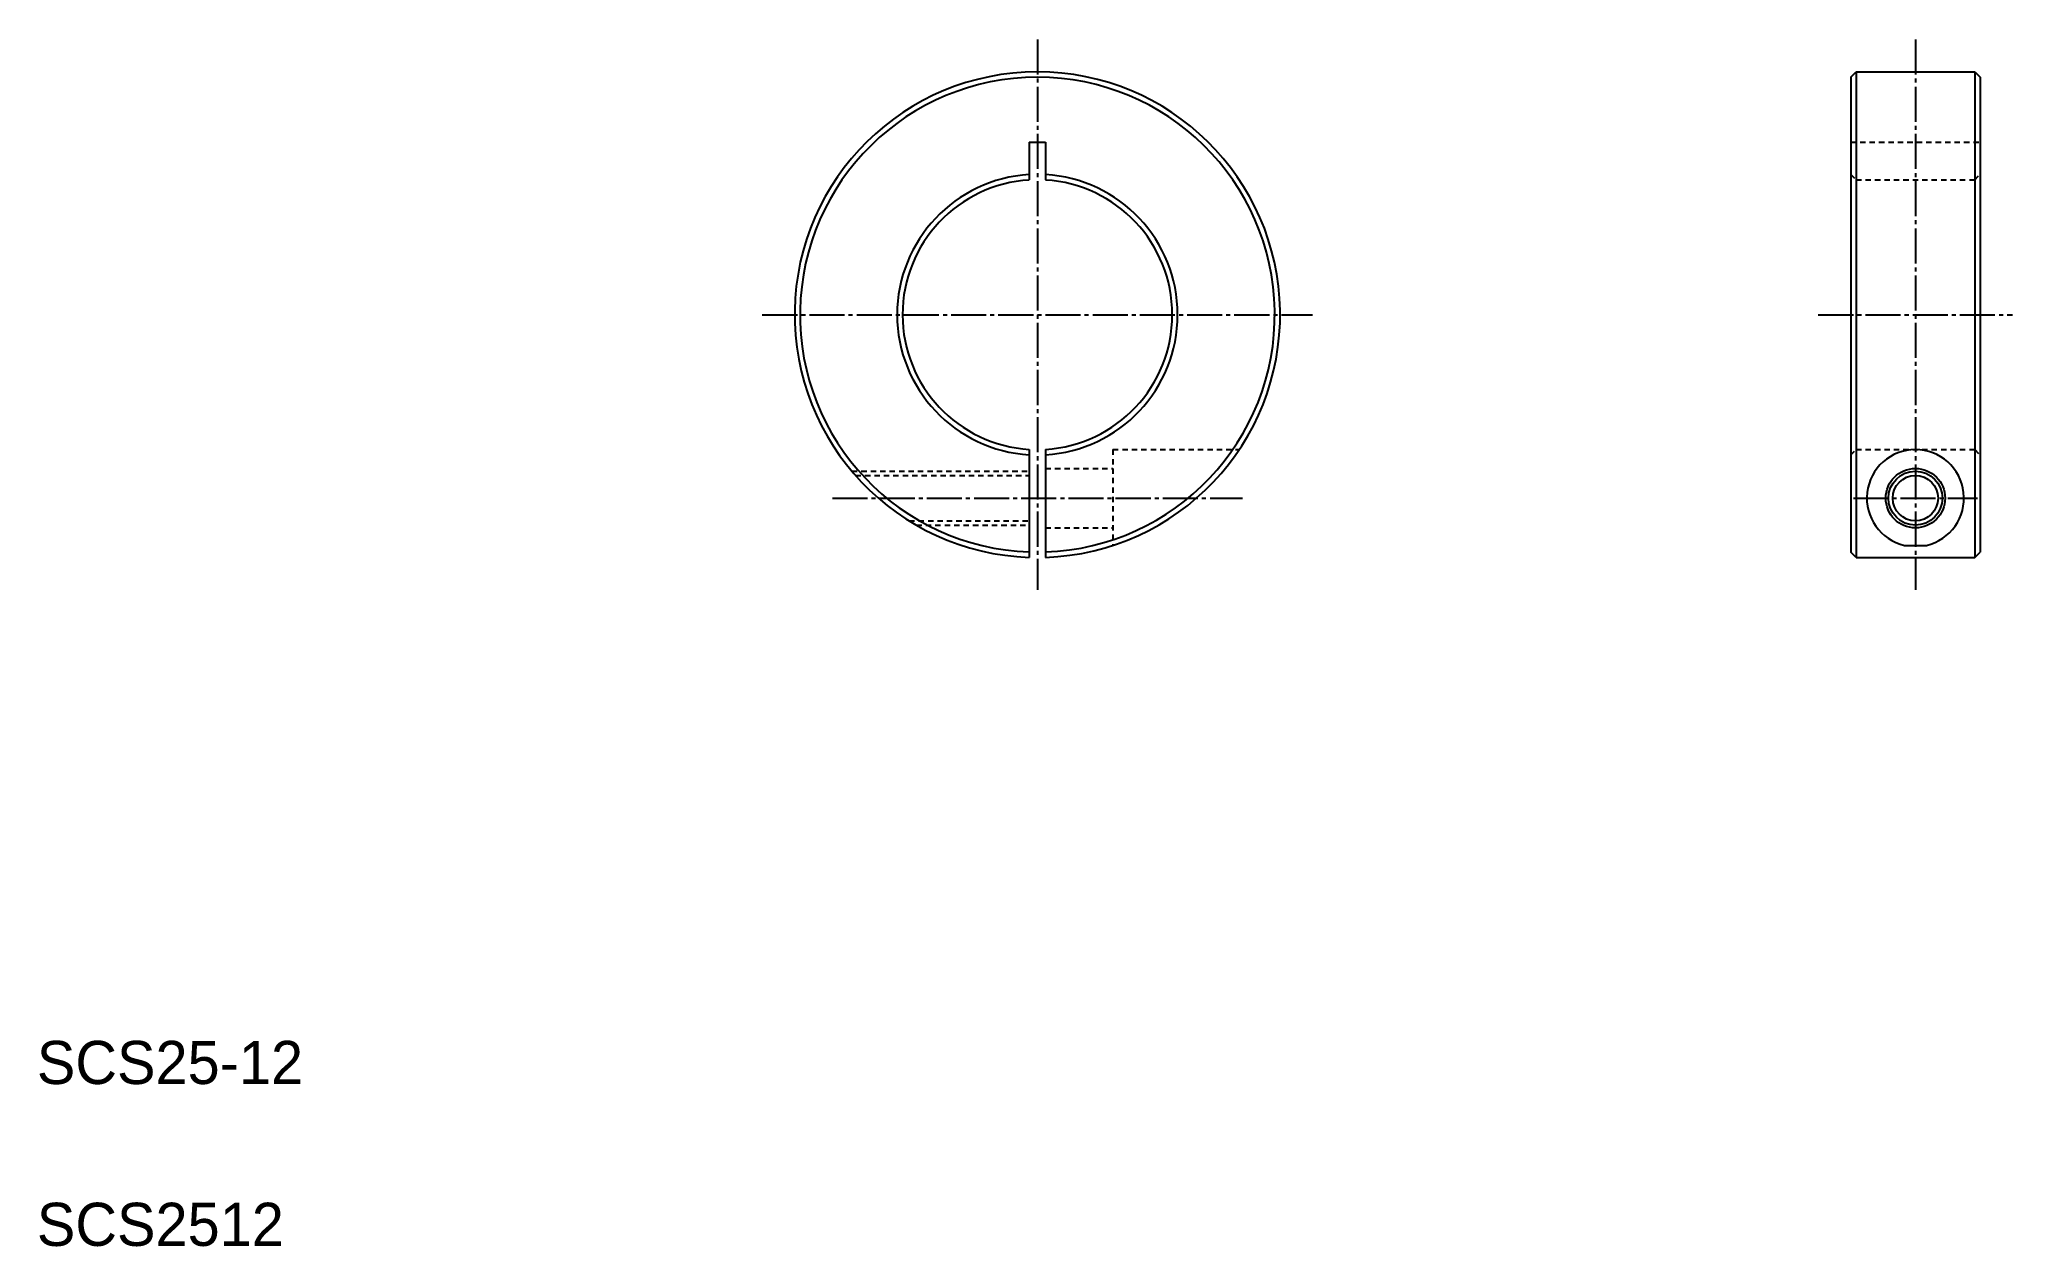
# Model space of a CAD drawing. Extents: x 10 to 193, y 10 to 122.
import ezdxf

# ---------------------------------------------------------------- set-up
doc = ezdxf.new("R2010")
doc.units = 0
doc.header["$LTSCALE"] = 0.25
doc.linetypes.add('CENTER', pattern=[17.5, 13, -1.5, 1.5, -1.5])
doc.linetypes.add('DASHED', pattern=[3.5, 2, -1.5])
doc.layers.get('0').update_dxf_attribs({"linetype": 'CONTINUOUS'})
doc.layers.add('CENTER', color=1, linetype='CENTER')

msp = doc.modelspace()

# ---------------------------------------------------------------- linework, layer by layer
at = {"color": 7, "linetype": 'CONTINUOUS'}
for p, q in [((178.12, 118.29), (178.62, 118.79)), ((178.12, 118.29), (178.12, 74.29)), ((178.62, 118.79), (178.62, 73.79)), ((178.62, 118.79), (189.62, 118.79)), ((189.62, 118.79), (189.62, 73.79)), ((189.62, 118.79), (190.12, 118.29)), ((190.12, 118.29), (190.12, 74.29)), ((101.99, 112.29), (103.49, 112.29)), ((101.99, 112.29), (101.99, 108.77)), ((103.49, 112.29), (103.49, 108.77)), ((101.99, 83.81), (101.99, 73.8)), ((103.49, 83.81), (103.49, 73.8)), ((178.62, 73.79), (178.12, 74.29)), ((178.62, 73.79), (189.62, 73.79)), ((183.1, 74.91), (185.14, 74.91)), ((189.62, 73.79), (190.12, 74.29))]:
    msp.add_line(p, q, dxfattribs=at)
at = {"color": 3, "linetype": 'DASHED'}
for p, q in [((178.12, 112.29), (190.12, 112.29)), ((178.12, 109.29), (178.62, 108.79)), ((178.62, 108.79), (189.62, 108.79)), ((189.62, 108.79), (190.12, 109.29)), ((109.74, 83.79), (121.45, 83.79)), ((109.74, 83.79), (109.74, 74.91)), ((178.12, 83.29), (178.62, 83.79)), ((178.62, 83.79), (189.62, 83.79)), ((189.62, 83.79), (190.12, 83.29)), ((85.54, 81.79), (101.99, 81.79)), ((85.88, 81.39), (101.99, 81.39)), ((103.49, 82.04), (109.74, 82.04)), ((90.85, 77.19), (101.99, 77.19)), ((91.52, 76.79), (101.99, 76.79)), ((103.49, 76.54), (109.74, 76.54))]:
    msp.add_line(p, q, dxfattribs=at)
for p, q in [((189.62, 107.54), (189.62, 107.54)), ((189.62, 96.29), (189.62, 96.29))]:
    msp.add_line(p, q)
at = {"color": 7, "linetype": 'CONTINUOUS'}
for radius in [2.75, 2.1]:
    msp.add_circle((184.12, 79.29), radius, dxfattribs=at)
at = {"color": 3, "linetype": 'CONTINUOUS'}
msp.add_circle((184.12, 79.29), 2.5, dxfattribs=at)
at = {"color": 7, "linetype": 'CONTINUOUS'}
for centre, radius, start, end in [((102.74, 96.29), 22.5, 271.9102, 268.0898), ((102.74, 96.29), 22, 271.9536, 268.0464), ((102.74, 96.29), 13, 93.3074, 266.6926), ((102.74, 96.29), 12.5, 93.4398, 266.5602), ((102.74, 96.29), 13, 273.3074, 86.6926), ((102.74, 96.29), 12.5, 273.4398, 86.5602), ((184.12, 79.29), 4.5, 283.0711, 256.9289)]:
    msp.add_arc(centre, radius, start, end, dxfattribs=at)
at = {"layer": 'CENTER', "color": 1, "linetype": 'CENTER'}
for p, q in [((102.74, 121.79), (102.74, 70.79)), ((184.12, 121.79), (184.12, 70.79)), ((77.24, 96.29), (128.24, 96.29)), ((175.12, 96.29), (193.12, 96.29)), ((83.74, 79.29), (121.75, 79.29)), ((178.37, 79.29), (189.87, 79.29))]:
    msp.add_line(p, q, dxfattribs=at)

# ---------------------------------------------------------------- texts
for s, p in [('SCS25-12', (10, 25)), ('SCS2512', (10, 10))]:
    msp.add_text(s, height=4).set_placement(p)

doc.saveas('drawing.dxf')
